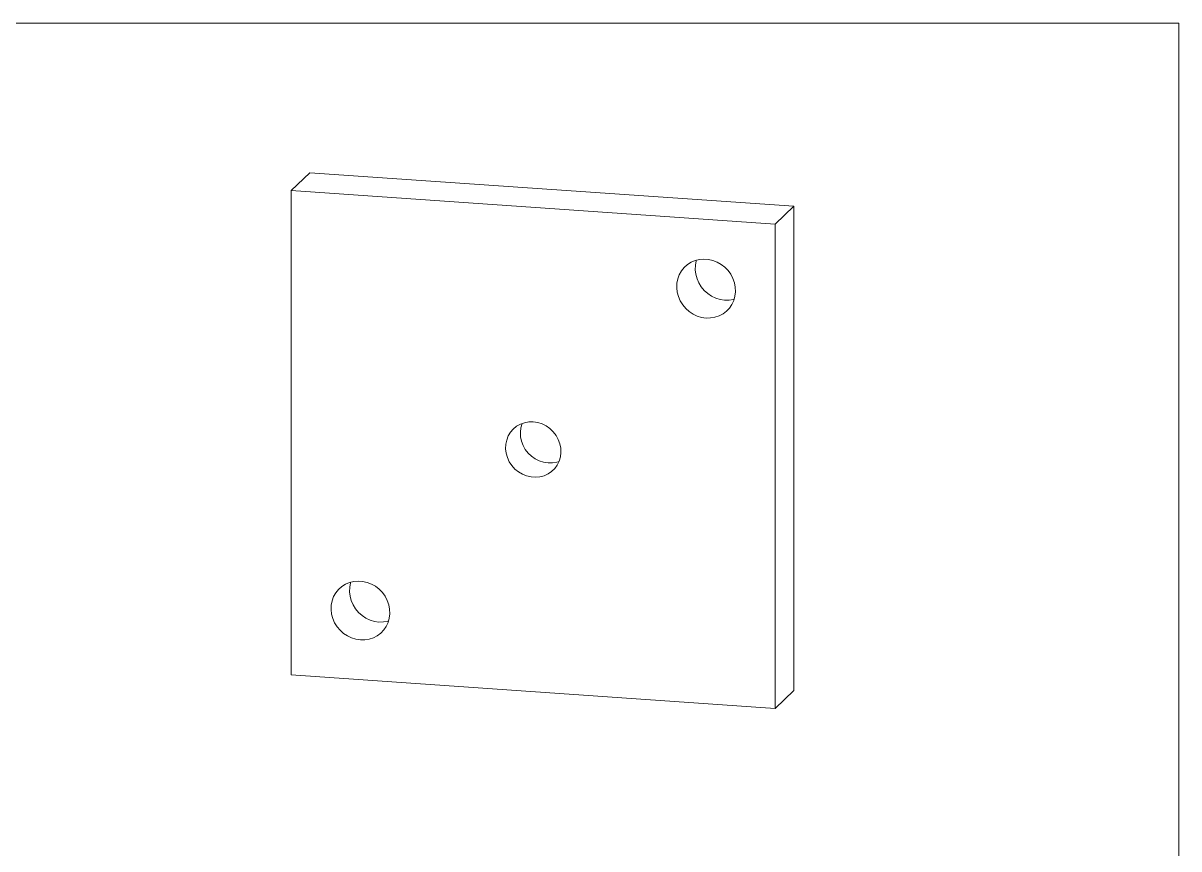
# Model space of a CAD drawing. Extents: x 12 to 198, y 12 to 285.
# Drawn here: x 117.3 to 198, y 227.4 to 285 of the extents above; entities that cross this region are included whole.
import ezdxf

# ---------------------------------------------------------------- set-up
doc = ezdxf.new("R2010")
doc.units = 0
doc.header["$MEASUREMENT"] = 0

msp = doc.modelspace()

# ---------------------------------------------------------------- linework, layer by layer
at = {"color": 7, "linetype": 'Continuous', "lineweight": 0}
for p, q in [((12, 285), (198, 285)), ((198, 285), (198, 12))]:
    msp.add_line(p, q, dxfattribs=at)
at = {"color": 7, "linetype": 'Continuous', "lineweight": 15}
for p, q in [((136.001, 273.307), (137.295, 274.557)), ((171.102, 272.212), (137.295, 274.557)), ((169.808, 270.962), (136.001, 273.307)), ((136.001, 273.307), (136.001, 239.5)), ((169.808, 270.962), (171.102, 272.212)), ((171.102, 238.405), (171.102, 272.212)), ((169.808, 237.155), (169.808, 270.962)), ((136.001, 239.5), (169.808, 237.155)), ((169.808, 237.155), (171.102, 238.405))]:
    msp.add_line(p, q, dxfattribs=at)
at = {"color": 7, "linetype": 'Continuous', "lineweight": 15, "flags": 128}
for points in [[(164.979, 264.415), (165.292, 264.417), (165.598, 264.468), (165.889, 264.565), (166.16, 264.707), (166.402, 264.89), (166.611, 265.11), (166.782, 265.362), (166.91, 265.64), (166.994, 265.937), (167.03, 266.247), (167.018, 266.562), (166.958, 266.874), (166.852, 267.177), (166.702, 267.464), (166.511, 267.727), (166.285, 267.961), (166.028, 268.159), (165.746, 268.318), (165.446, 268.434), (165.136, 268.503), (164.822, 268.525), (164.511, 268.499), (164.211, 268.425), (163.93, 268.305), (163.673, 268.142), (163.446, 267.94), (163.256, 267.703), (163.106, 267.437), (162.999, 267.149), (162.94, 266.844), (162.928, 266.531), (162.964, 266.217), (163.047, 265.908), (163.175, 265.612), (163.346, 265.337), (163.555, 265.087), (163.798, 264.871), (164.068, 264.691), (164.359, 264.554), (164.665, 264.461), (164.979, 264.415)], [(164.31, 268.455), (164.294, 268.399), (164.234, 268.094), (164.222, 267.781), (164.258, 267.467), (164.341, 267.158), (164.47, 266.862), (164.64, 266.587), (164.849, 266.337), (165.092, 266.121), (165.362, 265.941), (165.653, 265.804), (165.959, 265.711), (166.273, 265.665)], [(166.273, 265.665), (166.586, 265.667), (166.892, 265.718), (166.941, 265.731)], [(152.905, 257.163), (153.214, 257.116), (153.516, 257.021), (153.802, 256.879), (154.065, 256.695), (154.298, 256.473), (154.494, 256.218), (154.65, 255.938), (154.76, 255.64), (154.822, 255.331), (154.835, 255.019), (154.797, 254.713), (154.711, 254.421), (154.578, 254.149), (154.401, 253.905), (154.186, 253.696), (153.937, 253.527), (153.662, 253.401), (153.367, 253.323), (153.06, 253.295), (152.749, 253.316), (152.442, 253.387), (152.147, 253.506), (151.872, 253.67), (151.624, 253.874), (151.408, 254.113), (151.232, 254.381), (151.098, 254.671), (151.012, 254.976), (150.974, 255.287), (150.987, 255.597), (151.049, 255.897), (151.159, 256.18), (151.315, 256.439), (151.511, 256.666), (151.744, 256.856), (152.007, 257.004), (152.293, 257.106), (152.595, 257.159), (152.905, 257.163)], [(153.94, 254.299), (153.63, 254.346), (153.328, 254.441), (153.042, 254.583), (152.779, 254.767), (152.547, 254.989), (152.35, 255.244), (152.195, 255.524), (152.084, 255.822), (152.022, 256.131), (152.01, 256.443), (152.047, 256.749), (152.134, 257.041), (152.14, 257.058)], [(154.704, 254.404), (154.552, 254.356), (154.25, 254.303), (153.94, 254.299)], [(140.831, 241.942), (141.144, 241.944), (141.45, 241.994), (141.741, 242.092), (142.011, 242.233), (142.254, 242.417), (142.463, 242.637), (142.634, 242.889), (142.762, 243.166), (142.846, 243.464), (142.882, 243.773), (142.87, 244.088), (142.81, 244.401), (142.704, 244.704), (142.553, 244.99), (142.363, 245.254), (142.136, 245.487), (141.879, 245.686), (141.598, 245.845), (141.298, 245.96), (140.988, 246.03), (140.673, 246.052), (140.363, 246.025), (140.063, 245.951), (139.782, 245.831), (139.525, 245.668), (139.298, 245.466), (139.108, 245.229), (138.958, 244.964), (138.851, 244.675), (138.791, 244.371), (138.779, 244.058), (138.815, 243.743), (138.899, 243.434), (139.027, 243.139), (139.198, 242.863), (139.407, 242.614), (139.65, 242.397), (139.92, 242.218), (140.211, 242.08), (140.517, 241.987), (140.831, 241.942)], [(140.162, 245.981), (140.145, 245.925), (140.086, 245.621), (140.074, 245.308), (140.11, 244.993), (140.193, 244.684), (140.321, 244.389), (140.492, 244.113), (140.701, 243.864), (140.944, 243.647), (141.214, 243.468), (141.505, 243.33), (141.811, 243.237), (142.125, 243.192)], [(142.125, 243.192), (142.438, 243.194), (142.744, 243.244), (142.793, 243.257)]]:
    msp.add_lwpolyline(points, dxfattribs=at)

doc.saveas('drawing.dxf')
